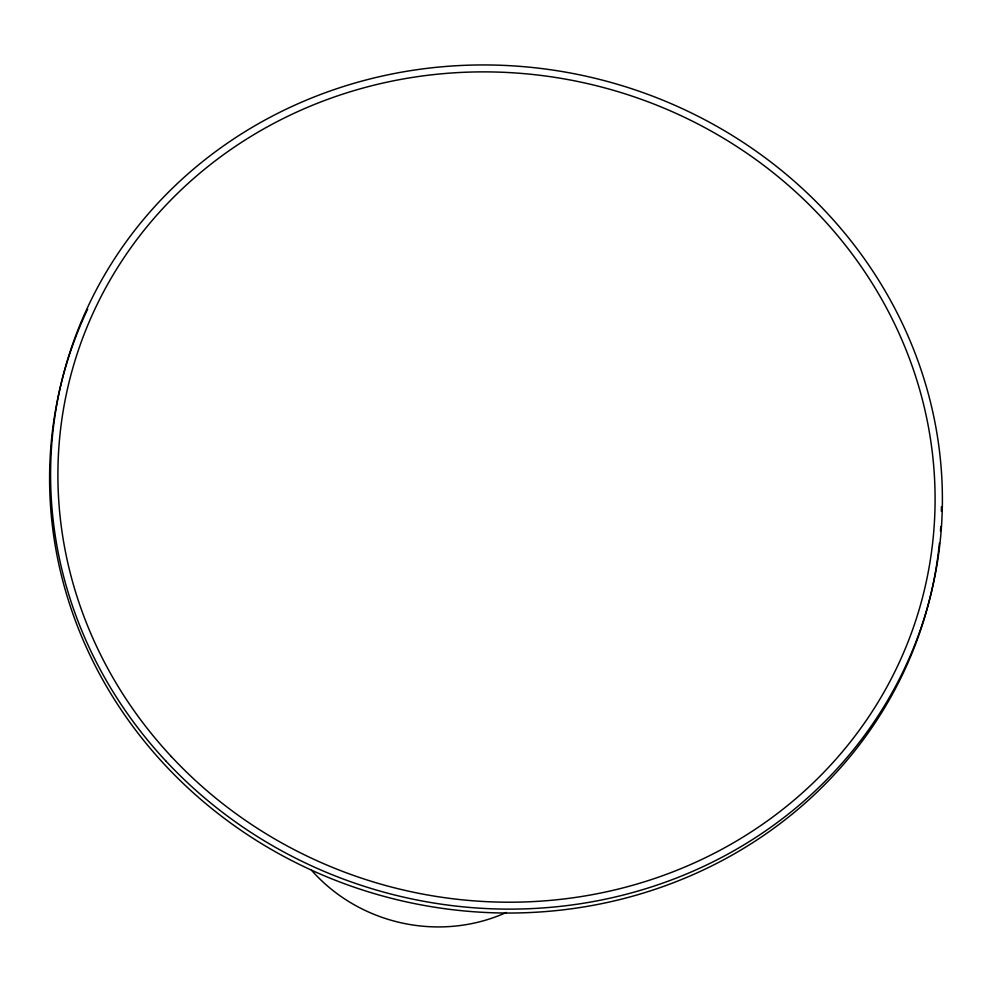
<?xml version="1.0" encoding="UTF-8"?>
<svg xmlns="http://www.w3.org/2000/svg" width="992" height="992" viewBox="0 0 992 992"><rect width="100%" height="100%" fill="white"/><g stroke="black" fill="none" stroke-linecap="round" stroke-linejoin="round"><path stroke-width="1.49" d="M506.379 912.454A161.374 151.64 14 0 1 311.426 870.133M939.424 543.17A447.454 420.472 14 0 1 382.8 896.036A447.454 420.472 14 0 1 87.668 309.07M941.42 506.714A447.454 420.472 14 0 1 941.346 511.277M940.751 526.492A447.454 420.472 14 0 1 940.466 531.055M171.331 756.549A440.101 413.565 14 0 0 913.979 625.778A440.101 413.565 14 0 0 404.153 78.802A440.101 413.565 14 0 0 171.331 756.549M165.9 761.05A447.454 420.472 14 0 0 920.936 628.085A447.454 420.472 14 0 0 402.616 71.982A447.454 420.472 14 0 0 165.9 761.05"/></g></svg>
